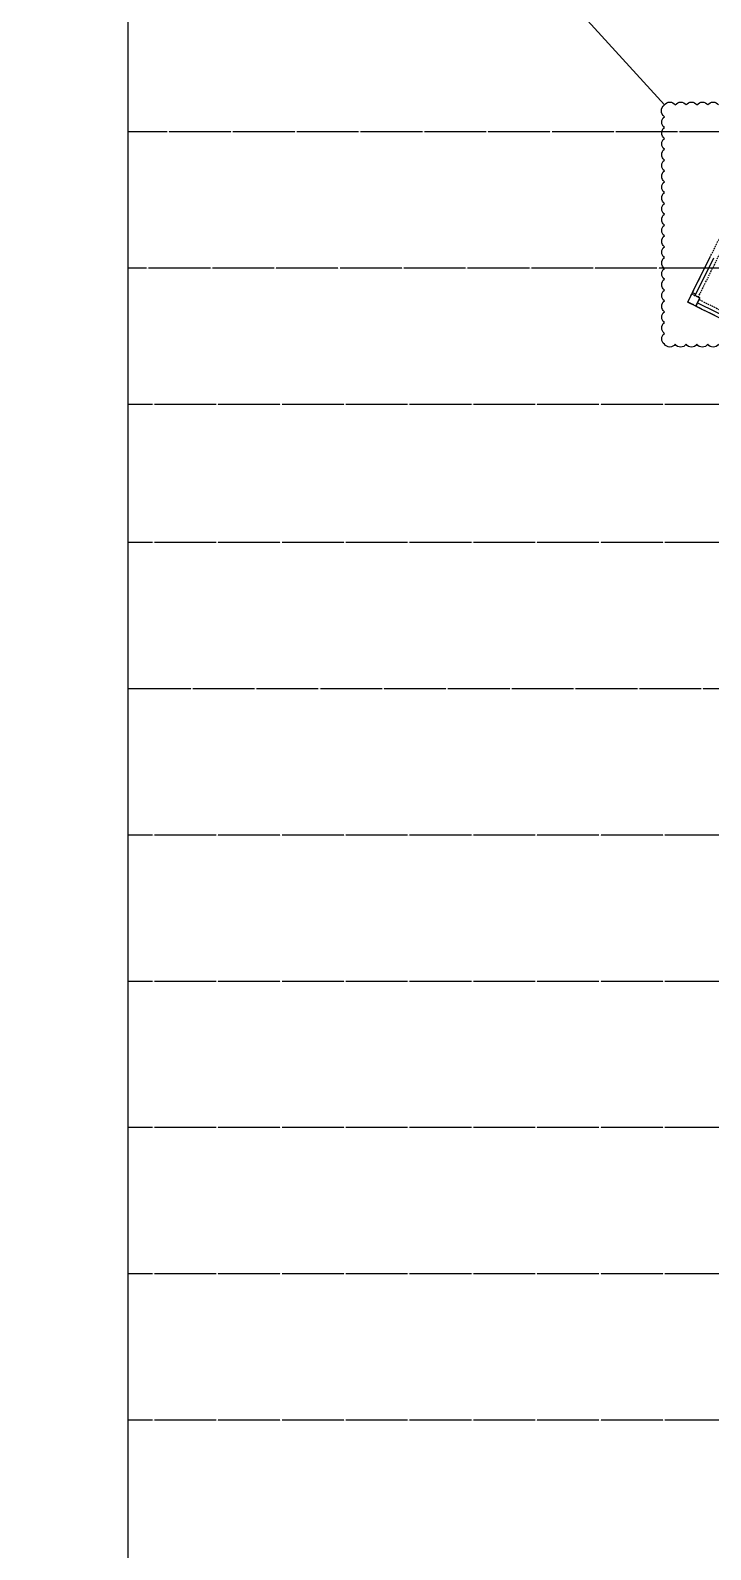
# Model space of a CAD drawing. Header units: millimetres. Extents: x 317501 to 2277231, y -321722 to 1186893.
# Drawn here: x 1486998 to 1524675, y 780503 to 864653 of the extents above; entities that cross this region are included whole.
import ezdxf

# ---------------------------------------------------------------- set-up
doc = ezdxf.new("R2010")
doc.units = ezdxf.units.MM
doc.header["$LTSCALE"] = 57
doc.linetypes.add('XS-지하주차장$0$CEN', pattern=[62, 60, -1, 0, -1])
doc.linetypes.add('XS-지하주차장$0$HID', pattern=[2.3, 1.5, -0.8])
doc.layers.add('XS-지하주차장$0$220126', color=20, linetype='Continuous', plot=False)
doc.layers.add('XS-지하주차장$0$DEFPOINT', color=144, linetype='Continuous', plot=False)
for name, color, linetype in [('XS-지하주차장$0$CEN-P', 14, 'XS-지하주차장$0$CEN'), ('XS-지하주차장$0$EL7', 7, 'Continuous'), ('XS-지하주차장$0$W1', 2, 'Continuous'), ('XS-지하주차장$0$W1-H', 11, 'XS-지하주차장$0$HID')]:
    doc.layers.add(name, color=color, linetype=linetype)

# ---------------------------------------------------------------- blocks, each defined once
blk = doc.blocks.new('XS-지하주차장$0$B1-W')
at = {"layer": 'XS-지하주차장$0$W1-H'}
for p, q in [((-4510, 119290), (-2286, 123767)), ((-3930, 119559), (-2105, 123231)), ((-4510, 119290), (-700, 117397)), ((-3884, 119425), (-1869, 118424))]:
    blk.add_line(p, q, dxfattribs=at)
blk.add_lwpolyline([(-3930, 119559), (-3840, 119515), (-3884, 119425)], dxfattribs=at)

msp = doc.modelspace()

# ---------------------------------------------------------------- linework, layer by layer
at = {"layer": 'XS-지하주차장$0$220126'}
msp.add_line((1522120.7, 860522.4), (1396337.2, 998441.6), dxfattribs=at)
msp.add_lwpolyline([(1525114.5, 847264.5, -0.5205671), (1524514.5, 847264.5, -0.5205671), (1523914.5, 847264.5, -0.5205671), (1523314.5, 847264.5, -0.5205671), (1522714.5, 847264.5, -0.5205671), (1522120.7, 847270.7, -0.5205671), (1522120.7, 847870.7, -0.5205671), (1522120.7, 848470.7, -0.5205671), (1522120.7, 849070.7, -0.5205671), (1522120.7, 849670.7, -0.5205671), (1522120.7, 850270.7, -0.5205671), (1522120.7, 850870.7, -0.5205671), (1522120.7, 851470.7, -0.5205671), (1522120.7, 852070.7, -0.5205671), (1522120.7, 852670.7, -0.5205671), (1522120.7, 853270.7, -0.5205671), (1522120.7, 853870.7, -0.5205671), (1522120.7, 854470.7, -0.5205671), (1522120.7, 855070.7, -0.5205671), (1522120.7, 855670.7, -0.5205671), (1522120.7, 856270.7, -0.5205671), (1522120.7, 856870.7, -0.5205671), (1522120.7, 857470.7, -0.5205671), (1522120.7, 858070.7, -0.5205671), (1522120.7, 858670.7, -0.5205671), (1522120.7, 859270.7, -0.5205671), (1522120.7, 859870.7, -0.5205671), (1522120.7, 860522.4, -0.5205671), (1522720.7, 860522.4, -0.5205671), (1523320.7, 860522.4, -0.5205671), (1523920.7, 860522.4, -0.5205671), (1524520.7, 860522.4, -0.5205671), (1525120.7, 860522.4, -0.5205671)], format="xyb", dxfattribs=at)
at = {"layer": 'XS-지하주차장$0$CEN-P'}
for p, q in [((1572321.6, 859027.6), (1492421.6, 859027.6)), ((1571181.6, 851477.6), (1492421.6, 851477.6)), ((1716401.6, 843927.6), (1492421.6, 843927.6)), ((1716401.6, 836277.6), (1492421.6, 836277.6)), ((1541821.6, 828177.6), (1492421.6, 828177.6)), ((1716401.6, 820077.6), (1492421.6, 820077.6)), ((1716401.6, 811977.6), (1492421.6, 811977.6)), ((1716401.6, 803877.6), (1492421.6, 803877.6)), ((1716401.6, 795777.6), (1492421.6, 795777.6)), ((1716401.6, 787677.6), (1492421.6, 787677.6))]:
    msp.add_line(p, q, dxfattribs=at)
at = {"layer": 'XS-지하주차장$0$DEFPOINT'}
msp.add_lwpolyline([(1492421.6, 709517.6), (1492421.6, 904517.6), (1716401.6, 904517.6), (1716401.6, 709517.6)], close=True, dxfattribs=at)
at = {"layer": 'XS-지하주차장$0$DEFPOINT', "linetype": 'XS-지하주차장$0$HID'}
msp.add_lwpolyline([(1524081.6, 849832.5), (1523859.2, 849384.7), (1523411.4, 849607.2), (1523633.9, 850054.9)], close=True, dxfattribs=at)
at = {"layer": 'XS-지하주차장$0$EL7'}
for p, q in [((1523669.5, 850126.6), (1524675, 852150.6)), ((1523848.6, 850037.6), (1524854.1, 852061.6)), ((1523859.2, 849384.7), (1525919, 848361.4)), ((1523948.2, 849563.8), (1526008, 848540.5))]:
    msp.add_line(p, q, dxfattribs=at)
at = {"layer": 'XS-지하주차장$0$W1'}
for p, q in [((1523411.4, 849607.2), (1523669.5, 850126.6)), ((1523669.5, 850126.6), (1523848.6, 850037.6)), ((1523813, 849966), (1523848.6, 850037.6)), ((1524081.6, 849832.5), (1523813, 849966)), ((1523859.2, 849384.7), (1523411.4, 849607.2)), ((1523859.2, 849384.7), (1524081.6, 849832.5))]:
    msp.add_line(p, q, dxfattribs=at)

# ---------------------------------------------------------------- block references
at = {"layer": 'XS-지하주차장$0$W1-H'}
msp.add_blockref('XS-지하주차장$0$B1-W', (1527921.6, 730317.6), dxfattribs=at)

doc.saveas('drawing.dxf')
